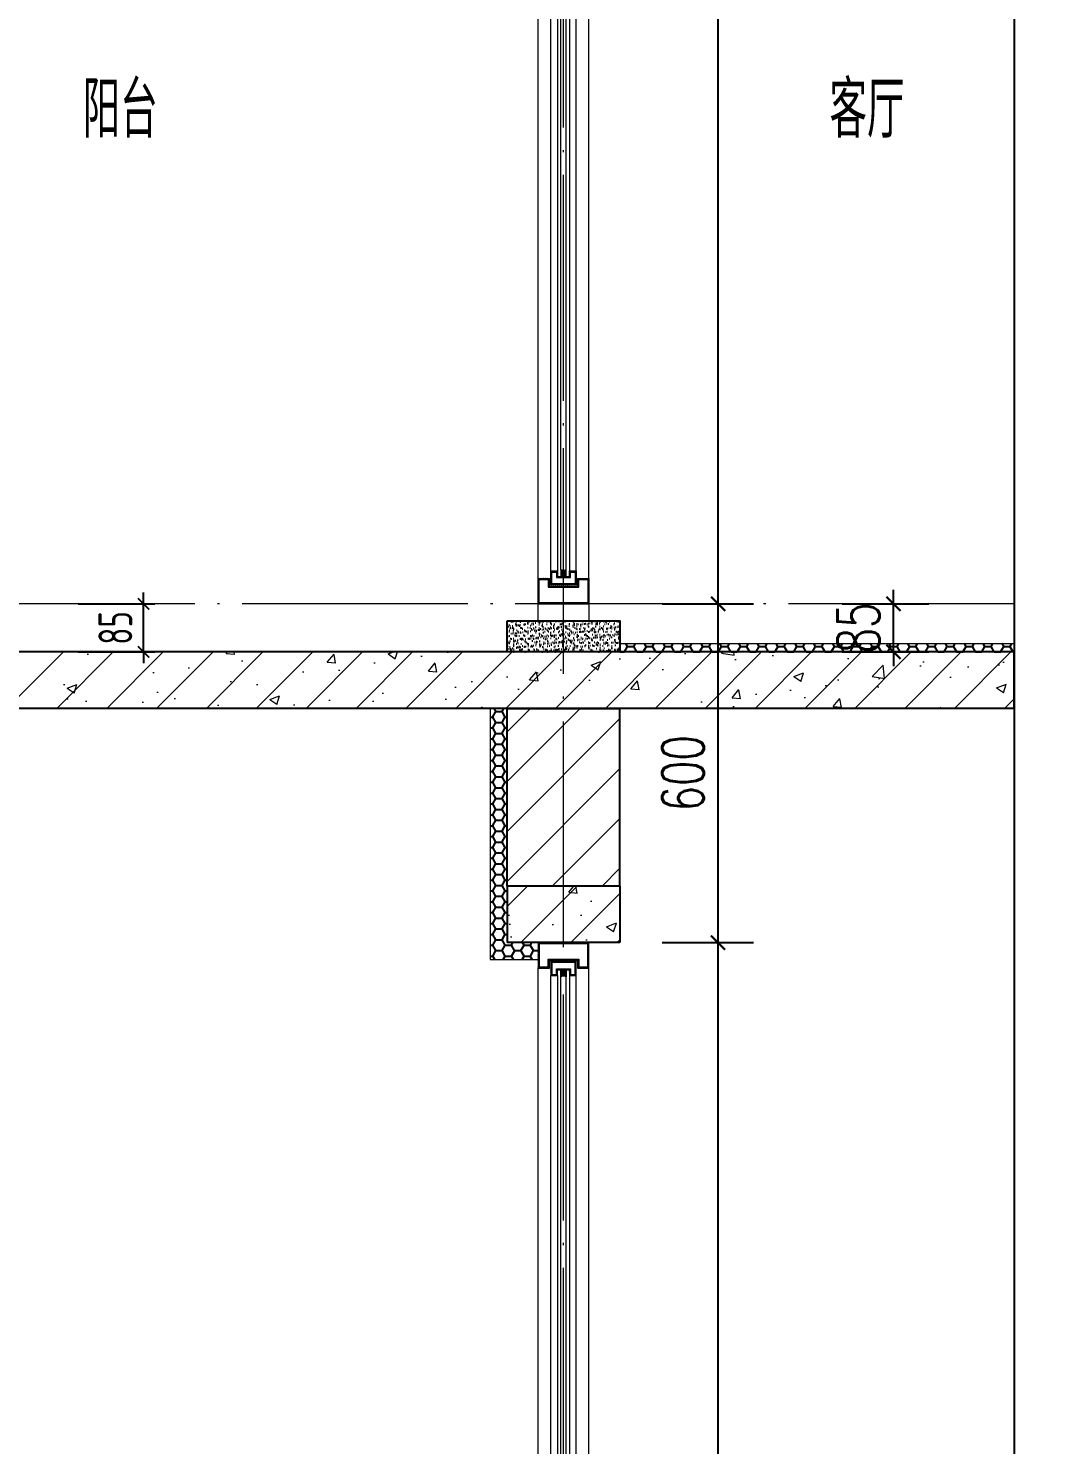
# Model space of a CAD drawing. Extents: x -1058961 to 23600, y -449123 to 2751847.
# Drawn here: x -94364 to -92565, y -28592 to -26083 of the extents above; entities that cross this region are included whole.
import ezdxf

# ---------------------------------------------------------------- set-up
doc = ezdxf.new("R2010")
doc.units = 0
doc.header["$LTSCALE"] = 1000
doc.linetypes.add('DOTE', pattern=[2.42, 2, -0.2, 0.02, -0.2])
doc.layers.get('0').update_dxf_attribs({"linetype": 'CONTINUOUS'})
doc.layers.get('DEFPOINTS').update_dxf_attribs({"linetype": 'CONTINUOUS'})
for name, color, linetype in [('DIM', 2, 'CONTINUOUS'), ('DIM_SYMB', 3, 'CONTINUOUS'), ('PUB_DIM', 3, 'CONTINUOUS'), ('PUB_TEXT', 2, 'CONTINUOUS'), ('WALL', 5, 'CONTINUOUS'), ('立面-看线', 251, 'CONTINUOUS')]:
    doc.layers.add(name, color=color, linetype=linetype)
for name, color, linetype, lineweight in [('DOTE', 19, 'DOTE', 9), ('PUB_HATCH', 8, 'CONTINUOUS', 9), ('S_WINDOW', 144, 'CONTINUOUS', 15), ('细细', 250, 'CONTINUOUS', 0)]:
    doc.layers.add(name, color=color, linetype=linetype, lineweight=lineweight)
doc.styles.add('_TCH_DIM_T3', font='SIMPLEX', dxfattribs={"width": 0.705882, "bigfont": 'GBCBIG'})
doc.styles.add('TSSD_DIMENSION', font='Tssdeng.shx', dxfattribs={"width": 0.7, "bigfont": 'tssdchn.shx'})
doc.styles.add('TSSD_REIN', font='tssdeng.shx', dxfattribs={"width": 0.7, "height": 300, "bigfont": 'tssdchn.shx'})
doc.dimstyles.new('_TCH_ARCH&&25', dxfattribs={"dimtxt": 74.375, "dimasz": 25, "dimexe": 62.5, "dimexo": 75, "dimgap": 25, "dimtad": 1, "dimdec": 0, "dimzin": 0, "dimdsep": 46, "dimtxsty": '_TCH_DIM_T3', "dimblk": 'ARCHTICK', "dimcen": 0.09, "dimclrt": 7, "dimazin": 0, "dimtfac": 1, "dimtdec": 0, "dimtix": 1, "dimtmove": 2, "dimatfit": 3, "dimldrblk": 'ARCHTICK', "dimfxl": 0, "dimtolj": 1, "dimtzin": 0, "dimarcsym": 0})
doc.dimstyles.new('TSSD_20_20', dxfattribs={"dimtxt": 60, "dimasz": 20, "dimexe": 20, "dimexo": 50, "dimgap": 20, "dimtad": 1, "dimdec": 0, "dimzin": 0, "dimdsep": 46, "dimtxsty": 'TSSD_DIMENSION', "dimblk": 'ARCHTICK', "dimblk1": 'ARCHTICK', "dimblk2": 'ARCHTICK', "dimcen": 0, "dimdle": 20, "dimclrt": 7, "dimadec": 0, "dimazin": 0, "dimtfac": 1, "dimtdec": 0, "dimtix": 1, "dimtmove": 2, "dimatfit": 3, "dimfxl": 0, "dimtolj": 1, "dimtzin": 0, "dimarcsym": 0})
pattern_1 = [(315, (145053.3697, 680712.4302), (-1.76776695, -1.76776695), []), (315, (145054.5482, 680712.4302), (-1.76776695, -1.76776695), [])]
pattern_2 = [(315, (145053.3697, 678374.192), (-1.76776695, -1.76776695), []), (315, (145054.5482, 678374.192), (-1.76776695, -1.76776695), [])]
pattern_3 = [(45, (-668291.086, 135539.91), (-44.194174, 44.194174), []), (50, (-668291.09, 135539.91), (179.315046, -15.688034), [18.75, -206.25]), (355, (-668291.09, 135539.91), (-34.687833, 188.048033), [15, -165]), (100.4514, (-668276.14, 135538.6), (144.627345, 172.359886), [15.93505, -175.28553]), (46.1842, (-668291.09, 135589.9), (266.81026, -41.37975), [28.125, -309.375]), (96.6356, (-668268.85, 135586.46), (233.66568, 243.52947), [23.90257, -262.92825]), (351.1842, (-668291.1, 135589.9), (233.66549, 243.52965), [22.5, -247.5]), (21, (-668266.09, 135577.41), (149.226763, -100.654723), [18.75, -206.25]), (326, (-668266.09, 135577.41), (60.828833, 181.28751), [15, -165]), (71.4514, (-668253.65, 135569.02), (210.055657, 80.632624), [15.93505, -175.28553]), (37.5, (-668291.086, 135539.91), (3.039964, 83.2234635), [0, -163, 0, -167.5, 0, -165.625]), (7.5, (-668291.09, 135539.91), (65.767384, 98.602928), [0, -95.5, 0, -159.25, 0, -63.125]), (327.5, (-668346.836, 135539.91), (133.455609, -5.638718), [0, -62.5, 0, -195, 0, -258.75]), (317.5, (-668371.84, 135539.91), (145.796542, 25.026246), [0, -81.25, 0, -129.5, 0, -183.75])]

# ---------------------------------------------------------------- blocks, each defined once
blk = doc.blocks.new('afzdfsregf')
at = {"layer": '细细'}
h = blk.add_hatch(dxfattribs=at)
h.set_pattern_fill('金属', color=256, style=0)
h.set_pattern_definition(pattern_1)
h.paths.add_polyline_path([(221063.8, 608913.8), (221043.8, 608913.8), (221043.8, 608927.3), (220993.8, 608927.3), (220993.8, 608913.8), (220973.8, 608913.8), (220973.8, 608958.8), (221063.8, 608958.8)])
h.paths.add_polyline_path([(221045.8, 608929.3), (221045.8, 608915.8), (221061.8, 608915.8), (221061.8, 608956.8), (220975.8, 608956.8), (220975.8, 608915.8), (220991.8, 608915.8), (220991.8, 608929.3)], flags=16)
h = blk.add_hatch(dxfattribs=at)
h.set_pattern_fill('金属', color=256, style=0)
h.set_pattern_definition(pattern_1)
h.paths.add_polyline_path([(220996.3, 608925.3), (220996.3, 608900.3), (221008.3, 608900.3), (221008.3, 608910.3), (221029.3, 608910.3), (221029.3, 608900.3), (221041.3, 608900.3), (221041.3, 608925.3)])
h.paths.add_polyline_path([(221039.3, 608923.3), (221039.3, 608902.3), (221031.3, 608902.3), (221031.3, 608912.3), (221006.3, 608912.3), (221006.3, 608902.3), (220998.3, 608902.3), (220998.3, 608923.3)], flags=16)
h = blk.add_hatch(color=256, dxfattribs=at)
edge = h.paths.add_edge_path()
edge.add_line((221023.3, 608910.3), (221023.3, 608898.3))
edge.add_arc((221018.8, 608890), 9.44, 61.5175, 118.4825)
edge.add_line((221014.3, 608898.3), (221014.3, 608910.3))
edge.add_arc((221018.8, 608918.6), 9.44, 241.5175, 298.4825)
h = blk.add_hatch(dxfattribs=at)
h.set_pattern_fill('金属', color=256, style=0)
h.set_pattern_definition(pattern_2)
h.paths.add_polyline_path([(221063.8, 606703.8), (221043.8, 606703.8), (221043.8, 606690.3), (220993.8, 606690.3), (220993.8, 606703.8), (220973.8, 606703.8), (220973.8, 606658.8), (221063.8, 606658.8)])
h.paths.add_polyline_path([(221045.8, 606688.3), (221045.8, 606701.8), (221061.8, 606701.8), (221061.8, 606660.8), (220975.8, 606660.8), (220975.8, 606701.8), (220991.8, 606701.8), (220991.8, 606688.3)], flags=16)
h = blk.add_hatch(dxfattribs=at)
h.set_pattern_fill('金属', color=256, style=0)
h.set_pattern_definition(pattern_2)
h.paths.add_polyline_path([(220996.3, 606692.3), (220996.3, 606717.3), (221008.3, 606717.3), (221008.3, 606707.3), (221029.3, 606707.3), (221029.3, 606717.3), (221041.3, 606717.3), (221041.3, 606692.3)])
h.paths.add_polyline_path([(221039.3, 606694.3), (221039.3, 606715.3), (221031.3, 606715.3), (221031.3, 606705.3), (221006.3, 606705.3), (221006.3, 606715.3), (220998.3, 606715.3), (220998.3, 606694.3)], flags=16)
h = blk.add_hatch(color=256, dxfattribs=at)
edge = h.paths.add_edge_path()
edge.add_line((221023.3, 606707.3), (221023.3, 606719.3))
edge.add_arc((221018.8, 606727.6), 9.44, 241.5175, 298.4825, ccw=False)
edge.add_line((221014.3, 606719.3), (221014.3, 606707.3))
edge.add_arc((221018.8, 606699), 9.44, 61.5175, 118.4825, ccw=False)
at = {"layer": 'S_WINDOW'}
for p, q in [((220973.8, 606703.8), (220973.8, 608913.8)), ((221063.8, 606703.8), (221063.8, 608913.8)), ((220996.3, 606717.3), (220996.3, 608900.3)), ((221041.3, 606717.3), (221041.3, 608900.3))]:
    blk.add_line(p, q, dxfattribs=at)
for points in [[(220973.8, 608958.8), (220973.8, 608913.8), (220993.8, 608913.8), (220993.8, 608927.3), (221043.8, 608927.3), (221043.8, 608913.8), (221063.8, 608913.8), (221063.8, 608958.8)], [(220975.8, 608956.8), (220975.8, 608915.8), (220991.8, 608915.8), (220991.8, 608929.3), (221045.8, 608929.3), (221045.8, 608915.8), (221061.8, 608915.8), (221061.8, 608956.8)], [(220996.3, 608925.3), (220996.3, 608900.3), (221008.3, 608900.3), (221008.3, 608910.3), (221029.3, 608910.3), (221029.3, 608900.3), (221041.3, 608900.3), (221041.3, 608925.3)], [(220998.3, 608923.3), (220998.3, 608902.3), (221006.3, 608902.3), (221006.3, 608912.3), (221031.3, 608912.3), (221031.3, 608902.3), (221039.3, 608902.3), (221039.3, 608923.3)], [(220973.8, 606658.8), (220973.8, 606703.8), (220993.8, 606703.8), (220993.8, 606690.3), (221043.8, 606690.3), (221043.8, 606703.8), (221063.8, 606703.8), (221063.8, 606658.8)], [(220975.8, 606660.8), (220975.8, 606701.8), (220991.8, 606701.8), (220991.8, 606688.3), (221045.8, 606688.3), (221045.8, 606701.8), (221061.8, 606701.8), (221061.8, 606660.8)], [(220996.3, 606692.3), (220996.3, 606717.3), (221008.3, 606717.3), (221008.3, 606707.3), (221029.3, 606707.3), (221029.3, 606717.3), (221041.3, 606717.3), (221041.3, 606692.3)], [(220998.3, 606694.3), (220998.3, 606715.3), (221006.3, 606715.3), (221006.3, 606705.3), (221031.3, 606705.3), (221031.3, 606715.3), (221039.3, 606715.3), (221039.3, 606694.3)]]:
    blk.add_lwpolyline(points, close=True, dxfattribs=at)
at = {"layer": '细细'}
for points in [[(221014.3, 606719.3), (221014.3, 608910.3)], [(221023.3, 606719.3), (221023.3, 608910.3)], [(221008.3, 608900.3), (221008.3, 606717.3)], [(221029.3, 608900.3), (221029.3, 606717.3)]]:
    blk.add_lwpolyline(points, dxfattribs=at)
for points in [[(221023.3, 608910.3), (221023.3, 608898.3, 0.253805), (221014.3, 608898.3), (221014.3, 608910.3, 0.253805)], [(221023.3, 606707.3), (221023.3, 606719.3, -0.253805), (221014.3, 606719.3), (221014.3, 606707.3, -0.253805)]]:
    blk.add_lwpolyline(points, format="xyb", close=True, dxfattribs=at)
blk = doc.blocks.new('_ArchTick')
at = {"color": 0, "linetype": 'ByBlock', "const_width": 0.15}
blk.add_lwpolyline([(-0.5, -0.5), (0.5, 0.5)], dxfattribs=at)
blk = doc.blocks.new('*D1687')
at = {"layer": 'DEFPOINTS', "color": 0}
for p in [(-93315.9, -27703.1), (-93141.9, -27703.1), (-93315.9, -30003.1)]:
    blk.add_point(p, dxfattribs=at)
at = {"layer": 'PUB_DIM', "color": 0, "lineweight": -2}
for p, q in [((-93240.9, -27703.1), (-93079.4, -27703.1)), ((-93141.9, -30003.1), (-93141.9, -27703.1)), ((-93240.9, -30003.1), (-93079.4, -30003.1))]:
    blk.add_line(p, q, dxfattribs=at)
at = {"layer": 'PUB_DIM', "color": 0, "lineweight": -2, "xscale": 25, "yscale": 25, "zscale": 25}
for p, rotation in [((-93141.9, -27703.1), 90), ((-93141.9, -30003.1), 270)]:
    blk.add_blockref('_ArchTick', p, dxfattribs=dict(at, rotation=rotation))
at = {"layer": 'PUB_DIM', "color": 7, "insert": (-93204.1, -28853.1), "char_height": 74.38, "attachment_point": 5, "rotation": 90, "style": '_TCH_DIM_T3'}
blk.add_mtext('\\A1;2300', dxfattribs=at)
blk = doc.blocks.new('*D1688')
at = {"layer": 'DEFPOINTS', "color": 0}
for p in [(-93315.9, -27103.1), (-93141.9, -27103.1), (-93315.9, -27703.1)]:
    blk.add_point(p, dxfattribs=at)
at = {"layer": 'PUB_DIM', "color": 0, "lineweight": -2}
for p, q in [((-93240.9, -27103.1), (-93079.4, -27103.1)), ((-93141.9, -27703.1), (-93141.9, -27103.1)), ((-93240.9, -27703.1), (-93079.4, -27703.1))]:
    blk.add_line(p, q, dxfattribs=at)
at = {"layer": 'PUB_DIM', "color": 0, "lineweight": -2, "xscale": 25, "yscale": 25, "zscale": 25}
for p, rotation in [((-93141.9, -27103.1), 90), ((-93141.9, -27703.1), 270)]:
    blk.add_blockref('_ArchTick', p, dxfattribs=dict(at, rotation=rotation))
at = {"layer": 'PUB_DIM', "color": 7, "insert": (-93204.1, -27403.1), "char_height": 74.38, "attachment_point": 5, "rotation": 90, "style": '_TCH_DIM_T3'}
blk.add_mtext('\\A1;600', dxfattribs=at)
blk = doc.blocks.new('*D1689')
at = {"layer": 'DEFPOINTS', "color": 0}
for p in [(-93315.9, -24803.1), (-93141.9, -24803.1), (-93315.9, -27103.1)]:
    blk.add_point(p, dxfattribs=at)
at = {"layer": 'PUB_DIM', "color": 0, "lineweight": -2}
for p, q in [((-93240.9, -24803.1), (-93079.4, -24803.1)), ((-93141.9, -27103.1), (-93141.9, -24803.1)), ((-93240.9, -27103.1), (-93079.4, -27103.1))]:
    blk.add_line(p, q, dxfattribs=at)
at = {"layer": 'PUB_DIM', "color": 0, "lineweight": -2, "xscale": 25, "yscale": 25, "zscale": 25}
for p, rotation in [((-93141.9, -24803.1), 90), ((-93141.9, -27103.1), 270)]:
    blk.add_blockref('_ArchTick', p, dxfattribs=dict(at, rotation=rotation))
at = {"layer": 'PUB_DIM', "color": 7, "insert": (-93204.1, -25953.1), "char_height": 74.38, "attachment_point": 5, "rotation": 90, "style": '_TCH_DIM_T3'}
blk.add_mtext('\\A1;2300', dxfattribs=at)
blk = doc.blocks.new('*D1515')
at = {"layer": 'DEFPOINTS', "color": 0}
for p in [(-94326.1, -27103.1), (-94160.1, -27103.1), (-94326.1, -27188.1)]:
    blk.add_point(p, dxfattribs=at)
at = {"layer": 'DIM', "color": 0, "lineweight": -2}
for p, q in [((-94160.1, -27103.1), (-94160.1, -27083.1)), ((-94276.1, -27103.1), (-94140.1, -27103.1)), ((-94160.1, -27188.1), (-94160.1, -27103.1)), ((-94276.1, -27188.1), (-94140.1, -27188.1)), ((-94160.1, -27188.1), (-94160.1, -27208.1))]:
    blk.add_line(p, q, dxfattribs=at)
at = {"layer": 'DIM', "color": 0, "lineweight": -2, "xscale": 20, "yscale": 20, "zscale": 20}
for p, rotation in [((-94160.1, -27103.1), 270), ((-94160.1, -27188.1), 90)]:
    blk.add_blockref('_ArchTick', p, dxfattribs=dict(at, rotation=rotation))
at = {"layer": 'DIM', "color": 7, "insert": (-94210.1, -27145.6), "char_height": 60, "attachment_point": 5, "rotation": 90, "style": 'TSSD_DIMENSION'}
blk.add_mtext('\\A1;85', dxfattribs=at)
blk = doc.blocks.new('*D1516')
at = {"layer": 'DEFPOINTS', "color": 0}
for p in [(-92997, -27103.1), (-92831, -27103.1), (-92997, -27188.1)]:
    blk.add_point(p, dxfattribs=at)
at = {"layer": 'PUB_DIM', "color": 0, "lineweight": -2}
for p, q in [((-92831, -27103.1), (-92831, -27078.1)), ((-92922, -27103.1), (-92768.5, -27103.1)), ((-92831, -27188.1), (-92831, -27103.1)), ((-92922, -27188.1), (-92768.5, -27188.1)), ((-92831, -27188.1), (-92831, -27213.1))]:
    blk.add_line(p, q, dxfattribs=at)
at = {"layer": 'PUB_DIM', "color": 0, "lineweight": -2, "xscale": 25, "yscale": 25, "zscale": 25}
for p, rotation in [((-92831, -27103.1), 270), ((-92831, -27188.1), 90)]:
    blk.add_blockref('_ArchTick', p, dxfattribs=dict(at, rotation=rotation))
at = {"layer": 'PUB_DIM', "color": 7, "insert": (-92893.2, -27145.6), "char_height": 74.38, "attachment_point": 5, "rotation": 90, "style": '_TCH_DIM_T3'}
blk.add_mtext('\\A1;85', dxfattribs=at)

msp = doc.modelspace()

# ---------------------------------------------------------------- hatches: boundary and pattern name
at = {"layer": 'PUB_HATCH'}
h = msp.add_hatch(dxfattribs=at)
h.set_pattern_fill('钢筋混凝土', color=256, scale=25, style=0)
h.set_pattern_definition(pattern_3)
h.paths.add_polyline_path([(-95115.91, -27188.12), (-95115.91, -27288.12), (-92617.38, -27288.12), (-92617.38, -27188.12)])
h = msp.add_hatch(dxfattribs=at)
h.set_pattern_fill('普通砖', color=256, scale=25, style=0)
h.set_pattern_definition([(45, (-668291.086, 135584.79), (-44.1941915, 44.1941915), [])])
h.paths.add_polyline_path([(-93515.91, -27603.12), (-93315.91, -27603.12), (-93315.91, -27288.12), (-93515.91, -27288.12)])
h = msp.add_hatch(dxfattribs=at)
h.set_pattern_fill('钢筋混凝土', color=256, scale=25, style=0)
h.set_pattern_definition(pattern_3)
h.paths.add_polyline_path([(-93515.91, -27603.12), (-93515.91, -27703.12), (-93315.91, -27703.12), (-93315.91, -27603.12)])
at = {"layer": '立面-看线'}
h = msp.add_hatch(dxfattribs=at)
h.set_pattern_fill('碎沙', color=256, scale=4)
h.set_pattern_definition([(37.5, (-894569.145, -412550.074), (-0.32000626, 9.78826475), [0, -7.7216, 0, -8.636, 0, -8.255]), (7.5, (-894569.145, -412550.074), (8.99046566, 14.33650201), [0, -4.1656, 0, -6.9596, 0, -2.667]), (327.5, (-894575.393, -412550.074), (15.819847405, 0.02874369), [0, -2.54, 0, -9.144, 0, -11.938]), (317.5, (-894575.393, -412550.074), (15.27112905, 4.45858647), [0, -1.27, 0, -5.9944, 0, -6.858])])
h.paths.add_polyline_path([(-93515.91, -27188.12), (-93315.91, -27188.12), (-93315.91, -27133.12), (-93515.91, -27133.12)])
h = msp.add_hatch(dxfattribs=at)
h.set_pattern_fill('HONEY', color=256, scale=7)
h.set_pattern_definition([(0, (-894669.145, -412550.074), (16.66875, 9.623705), [11.1125, -22.225]), (120, (-894669.145, -412550.074), (-16.66874801, 9.62370845), [11.1125, -22.225]), (60, (-894669.145, -412550.074), (1.99e-06, 19.24741345), [-22.225, 11.1125])])
h.paths.add_polyline_path([(-92617.38, -27173.12), (-93315.91, -27173.12), (-93315.91, -27188.12), (-92617.38, -27188.12)])
h = msp.add_hatch(dxfattribs=at)
h.set_pattern_fill('HONEY', color=256, scale=7)
h.set_pattern_definition([(0, (-894569.145, -412550.074), (16.66875, 9.623705), [11.1125, -22.225]), (120, (-894569.145, -412550.074), (-16.66874801, 9.62370845), [11.1125, -22.225]), (60, (-894569.145, -412550.074), (1.99e-06, 19.24741345), [-22.225, 11.1125])])
h.paths.add_polyline_path([(-93545.91, -27288.12), (-93515.91, -27288.12), (-93515.91, -27703.12), (-93460.91, -27703.12), (-93460.91, -27733.12), (-93545.91, -27733.12)])

# ---------------------------------------------------------------- linework, layer by layer
at = {"layer": 'DIM_SYMB'}
msp.add_lwpolyline([(-92617.38, -14983.12), (-92617.38, -24615), (-92564.88, -24634.11), (-92669.88, -24652.62), (-92617.38, -24671.25), (-92617.38, -34303.12)], dxfattribs=at)
at = {"layer": 'DOTE', "color": 1, "linetype": 'DOTE', "ltscale": 0.2}
for p, q in [((-93415.91, -34003.12), (-93415.91, -14403.12)), ((-92617.38, -27103.12), (-96386.1, -27103.12))]:
    msp.add_line(p, q, dxfattribs=at)
at = {"layer": 'PUB_HATCH', "color": 215}
msp.add_line((-93315.91, -27173.12), (-92617.38, -27173.12), dxfattribs=at)
msp.add_lwpolyline([(-93545.91, -27288.12), (-93545.91, -27733.12), (-93460.91, -27733.12)], dxfattribs=at)
at = {"layer": 'S_WINDOW'}
msp.add_lwpolyline([(-93460.91, -27103.12), (-93370.91, -27103.12), (-93370.91, -27133.12), (-93460.91, -27133.12)], close=True, dxfattribs=at)
at = {"layer": 'WALL'}
for p, q in [((-92617.38, -27188.12), (-95115.91, -27188.12)), ((-92617.38, -27288.12), (-92617.38, -27188.12)), ((-92617.38, -27288.12), (-95115.91, -27288.12)), ((-93515.91, -27603.12), (-93515.91, -27288.12)), ((-93515.91, -27288.12), (-93315.91, -27288.12)), ((-93315.91, -27603.12), (-93315.91, -27288.12)), ((-93515.91, -27603.12), (-93515.91, -27703.12)), ((-93315.91, -27603.12), (-93515.91, -27603.12)), ((-93315.91, -27603.12), (-93315.91, -27703.12)), ((-93315.91, -27703.12), (-93515.91, -27703.12))]:
    msp.add_line(p, q, dxfattribs=at)
msp.add_lwpolyline([(-93515.91, -27133.12), (-93315.91, -27133.12), (-93315.91, -27188.12), (-93515.91, -27188.12)], close=True, dxfattribs=at)

# ---------------------------------------------------------------- block references
for p in [(-314434.67, -633761.88), (-314434.67, -636661.88)]:
    msp.add_blockref('afzdfsregf', p)

# ---------------------------------------------------------------- texts
at = {"layer": 'PUB_TEXT', "style": 'TSSD_REIN', "width": 0.7}
for s, p in [('阳台', (-94267.99, -26277.5)), ('客厅', (-92944.5, -26277.5))]:
    msp.add_text(s, height=100, dxfattribs=at).set_placement(p)

# ---------------------------------------------------------------- dimensions: what is measured, and where the dimension line sits
at = {"layer": 'DIM'}
dim = msp.add_aligned_dim(p1=(-94326.08, -27188.12), p2=(-94326.08, -27103.12), distance=-165.96, dimstyle='TSSD_20_20', dxfattribs=at)
dim.commit()
dim.dimension.update_dxf_attribs({"geometry": '*D1515', "text_midpoint": (-94210.12, -27145.62)})
at = {"layer": 'PUB_DIM'}
for p1, p2, distance, picture, middle in [((-93315.91, -27103.12), (-93315.91, -24803.12), -173.97, '*D1689', (-93204.12, -25953.12)), ((-93315.91, -27703.12), (-93315.91, -27103.12), -173.97, '*D1688', (-93204.12, -27403.12)), ((-92996.96, -27188.12), (-92996.96, -27103.12), -165.96, '*D1516', (-92893.19, -27145.62)), ((-93315.91, -30003.12), (-93315.91, -27703.12), -173.97, '*D1687', (-93204.12, -28853.12))]:
    dim = msp.add_aligned_dim(p1=p1, p2=p2, distance=distance, dimstyle='_TCH_ARCH&&25', dxfattribs=at)
    dim.commit()
    dim.dimension.update_dxf_attribs({"geometry": picture, "text_midpoint": middle})

doc.saveas('drawing.dxf')
